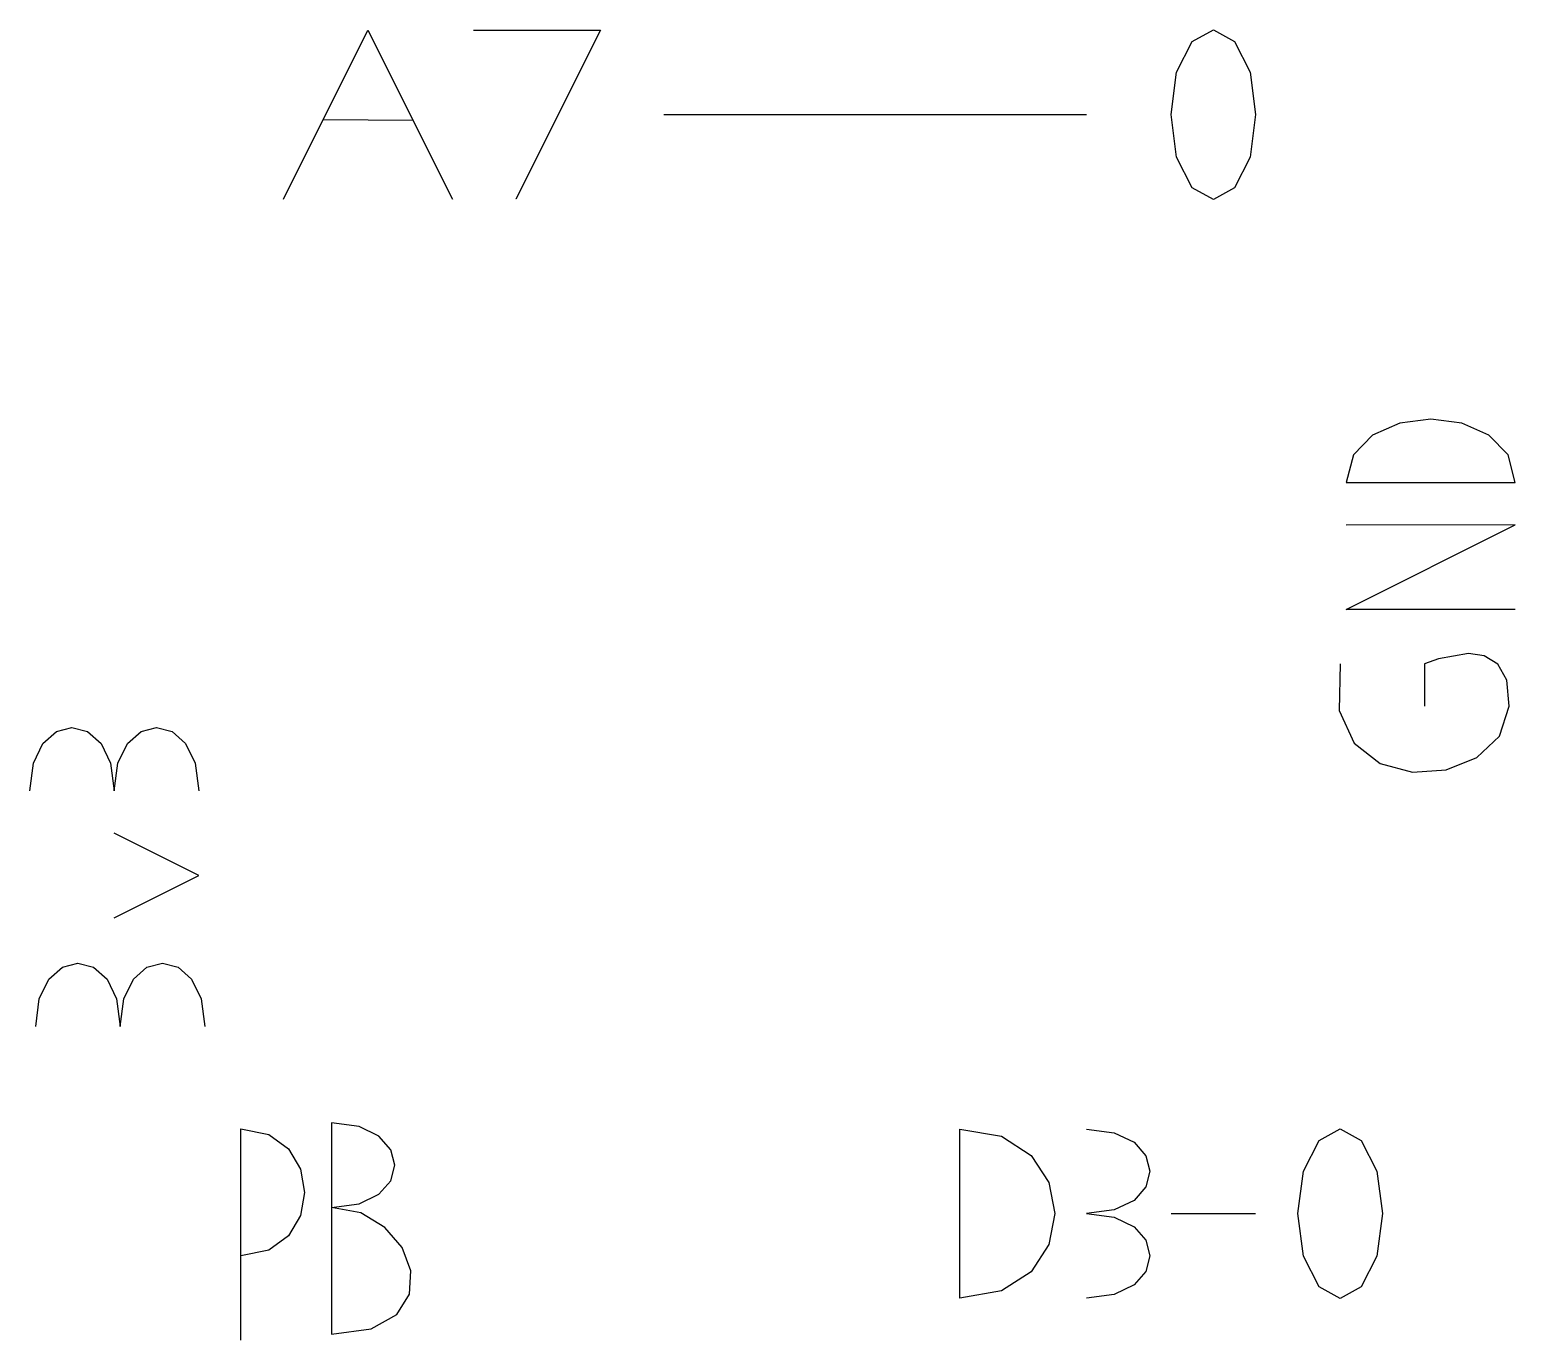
# Model space of a CAD drawing. Extents: x 37 to 72.1, y 114 to 145.
import ezdxf

# ---------------------------------------------------------------- set-up
doc = ezdxf.new("R2010")
doc.units = 0
doc.layers.add('text', color=7, linetype='CONTINUOUS')

msp = doc.modelspace()

# ---------------------------------------------------------------- linework, layer by layer
at = {"layer": 'text', "color": 4}
for p, q in [((43.003589, 140.997968), (45.00359, 144.997969)), ((45.00359, 144.997969), (47.003589, 140.997968)), ((47.503941, 144.997969), (50.503238, 144.997969)), ((50.503238, 144.997969), (48.503239, 140.997968)), ((64.50359, 144.730021), (65.00359, 145.006163)), ((65.00359, 145.006163), (65.50359, 144.730021)), ((64.134017, 144.002066), (64.50359, 144.730021)), ((65.50359, 144.730021), (65.873163, 144.002066)), ((64.00359, 142.99797), (64.134017, 144.002066)), ((65.873163, 144.002066), (66.00359, 142.99797)), ((43.94419, 142.879166), (46.070732, 142.863683)), ((52.003587, 142.99797), (62.00359, 142.99797)), ((64.134017, 141.993873), (64.00359, 142.99797)), ((66.00359, 142.99797), (65.873163, 141.993873)), ((66.00359, 142.99797), (66.003591, 142.99797)), ((64.50359, 141.265919), (64.134017, 141.993873)), ((65.873163, 141.993873), (65.50359, 141.265919)), ((47.003589, 140.997968), (47.003589, 140.997968)), ((48.503239, 140.997968), (48.503239, 140.997968)), ((65.00359, 140.989777), (64.50359, 141.265919)), ((65.50359, 141.265919), (65.00359, 140.989777)), ((69.411342, 135.696512), (68.770717, 135.415262)), ((70.145717, 135.790262), (69.411342, 135.696512)), ((70.880092, 135.696512), (70.145717, 135.790262)), ((71.520717, 135.415262), (70.880092, 135.696512)), ((68.770717, 135.415262), (68.317591, 134.946512)), ((71.973842, 134.946512), (71.520717, 135.415262)), ((68.317591, 134.946512), (68.145716, 134.290263)), ((72.145717, 134.290263), (71.973842, 134.946512)), ((68.145716, 134.290263), (72.145717, 134.290263)), ((68.145716, 131.290263), (72.145717, 133.290265)), ((72.145717, 133.290265), (68.145716, 133.287685)), ((72.145717, 131.290263), (68.145716, 131.290263)), ((70.32765, 130.124664), (70.001189, 130.000011)), ((71.038417, 130.249086), (70.32765, 130.124664)), ((71.412003, 130.19424), (71.038417, 130.249086)), ((71.730571, 129.99897), (71.412003, 130.19424)), ((68.00119, 130.000011), (67.977671, 128.902579)), ((70.001189, 130.000011), (70.001189, 129.00001)), ((71.943755, 129.61649), (71.730571, 129.99897)), ((72.001191, 129.00001), (71.943755, 129.61649)), ((71.77176, 128.295875), (72.001191, 129.00001)), ((67.977671, 128.902579), (68.330612, 128.123926)), ((37.31609, 128.122967), (37.636402, 128.404217)), ((37.636402, 128.404217), (38.00359, 128.497967)), ((38.00359, 128.497967), (38.370778, 128.404217)), ((38.370778, 128.404217), (38.691091, 128.122967)), ((39.316091, 128.122967), (39.636403, 128.404217)), ((39.636403, 128.404217), (40.00359, 128.497967)), ((40.00359, 128.497967), (40.370778, 128.404217)), ((40.370778, 128.404217), (40.69109, 128.122967)), ((71.238141, 127.787693), (71.77176, 128.295875)), ((37.089527, 127.654218), (37.31609, 128.122967)), ((38.691091, 128.122967), (38.917653, 127.654218)), ((39.089528, 127.654218), (39.316091, 128.122967)), ((40.69109, 128.122967), (40.917652, 127.654218)), ((68.330612, 128.123926), (68.94657, 127.643582)), ((37.003589, 126.997968), (37.089527, 127.654218)), ((38.917653, 127.654218), (39.003591, 126.997968)), ((39.003591, 126.997968), (39.089528, 127.654218)), ((40.917652, 127.654218), (41.00359, 126.997968)), ((68.94657, 127.643582), (69.712105, 127.441076)), ((70.513776, 127.495937), (71.238141, 127.787693)), ((69.712105, 127.441076), (70.513776, 127.495937)), ((41.00359, 124.993008), (39.003588, 125.997967)), ((39.003588, 123.997968), (41.00359, 124.993008)), ((37.457201, 122.546301), (37.777513, 122.827551)), ((37.777513, 122.827551), (38.144701, 122.921301)), ((38.144701, 122.921301), (38.511889, 122.827551)), ((38.511889, 122.827551), (38.832202, 122.546301)), ((39.457202, 122.546301), (39.777514, 122.827551)), ((39.777514, 122.827551), (40.144701, 122.921301)), ((40.144701, 122.921301), (40.511889, 122.827551)), ((40.511889, 122.827551), (40.832201, 122.546301)), ((37.230638, 122.077552), (37.457201, 122.546301)), ((38.832202, 122.546301), (39.058764, 122.077552)), ((39.230639, 122.077552), (39.457202, 122.546301)), ((40.832201, 122.546301), (41.058763, 122.077552)), ((37.1447, 121.421302), (37.230638, 122.077552)), ((39.058764, 122.077552), (39.144702, 121.421302)), ((39.144702, 121.421302), (39.230639, 122.077552)), ((41.058763, 122.077552), (41.144701, 121.421302)), ((44.141113, 119.141121), (44.141113, 114.14112)), ((44.797363, 119.055184), (44.141113, 119.141121)), ((44.141113, 119.141121), (44.141113, 119.141121)), ((42.000001, 114.000009), (42.000001, 119.00001)), ((42.000001, 119.00001), (42.65625, 118.871104)), ((42.65625, 118.871104), (43.125, 118.53126)), ((45.266113, 118.828621), (44.797363, 119.055184)), ((45.547363, 118.508308), (45.266113, 118.828621)), ((59.003588, 118.99797), (59.987962, 118.826095)), ((59.003588, 114.997969), (59.003588, 118.99797)), ((59.003588, 118.99797), (59.003588, 118.99797)), ((59.987962, 118.826095), (60.691087, 118.37297)), ((62.00359, 118.99797), (62.65984, 118.912032)), ((62.65984, 118.912032), (63.128589, 118.68547)), ((67.50359, 118.730019), (68.00359, 119.006161)), ((68.00359, 119.006161), (68.50359, 118.730019)), ((43.125, 118.53126), (43.40625, 118.050792)), ((45.641113, 118.141121), (45.547363, 118.508308)), ((63.128589, 118.68547), (63.409839, 118.365157)), ((67.134017, 118.002065), (67.50359, 118.730019)), ((68.50359, 118.730019), (68.873163, 118.002065)), ((45.547363, 117.773933), (45.641113, 118.141121)), ((60.691087, 118.37297), (61.112962, 117.732345)), ((63.409839, 118.365157), (63.503589, 117.997969)), ((43.40625, 118.050792), (43.5, 117.500011)), ((45.266113, 117.45362), (45.547363, 117.773933)), ((61.112962, 117.732345), (61.253587, 116.99797)), ((63.503589, 117.997969), (63.409839, 117.630781)), ((67.00359, 116.997968), (67.134017, 118.002065)), ((68.873163, 118.002065), (69.00359, 116.997968)), ((43.5, 117.500011), (43.40625, 116.949229)), ((44.797363, 117.227057), (45.266113, 117.45362)), ((63.409839, 117.630781), (63.128589, 117.310469)), ((44.141113, 117.14112), (44.797363, 117.227057)), ((44.838379, 117.012214), (44.141113, 117.14112)), ((62.65984, 117.083906), (62.00359, 116.997968)), ((63.128589, 117.310469), (62.65984, 117.083906)), ((43.40625, 116.949229), (43.125, 116.468761)), ((45.406738, 116.67237), (44.838379, 117.012214)), ((45.811035, 116.191901), (45.406738, 116.67237)), ((61.253587, 116.99797), (61.112962, 116.263595)), ((62.00359, 116.997968), (62.65984, 116.912031)), ((62.65984, 116.912031), (63.128589, 116.685468)), ((63.128589, 116.685468), (63.409839, 116.365156)), ((64.003589, 116.997968), (66.003588, 116.997968)), ((67.134016, 115.993872), (67.00359, 116.997968)), ((69.003589, 116.997968), (68.873162, 115.993872)), ((69.00359, 116.997968), (69.00359, 116.997968)), ((43.125, 116.468761), (42.65625, 116.128917)), ((63.409839, 116.365156), (63.503589, 115.997969)), ((42.65625, 116.128917), (42.000001, 116.000011)), ((42.000001, 116.000011), (42.000001, 116.000011)), ((46.016113, 115.64112), (45.811035, 116.191901)), ((61.112962, 116.263595), (60.691087, 115.622969)), ((63.503589, 115.997969), (63.409839, 115.630782)), ((67.503589, 115.265917), (67.134016, 115.993872)), ((68.873162, 115.993872), (68.503589, 115.265917)), ((45.986816, 115.090339), (46.016113, 115.64112)), ((60.691087, 115.622969), (59.987962, 115.169844)), ((63.409839, 115.630782), (63.128589, 115.310469)), ((63.128589, 115.310469), (62.65984, 115.083907)), ((45.687988, 114.60987), (45.986816, 115.090339)), ((59.987962, 115.169844), (59.003588, 114.997969)), ((62.65984, 115.083907), (62.00359, 114.997969)), ((68.003589, 114.989775), (67.503589, 115.265917)), ((68.503589, 115.265917), (68.003589, 114.989775)), ((45.084473, 114.270026), (45.687988, 114.60987)), ((44.141113, 114.14112), (45.084473, 114.270026))]:
    msp.add_line(p, q, dxfattribs=at)

doc.saveas('drawing.dxf')
